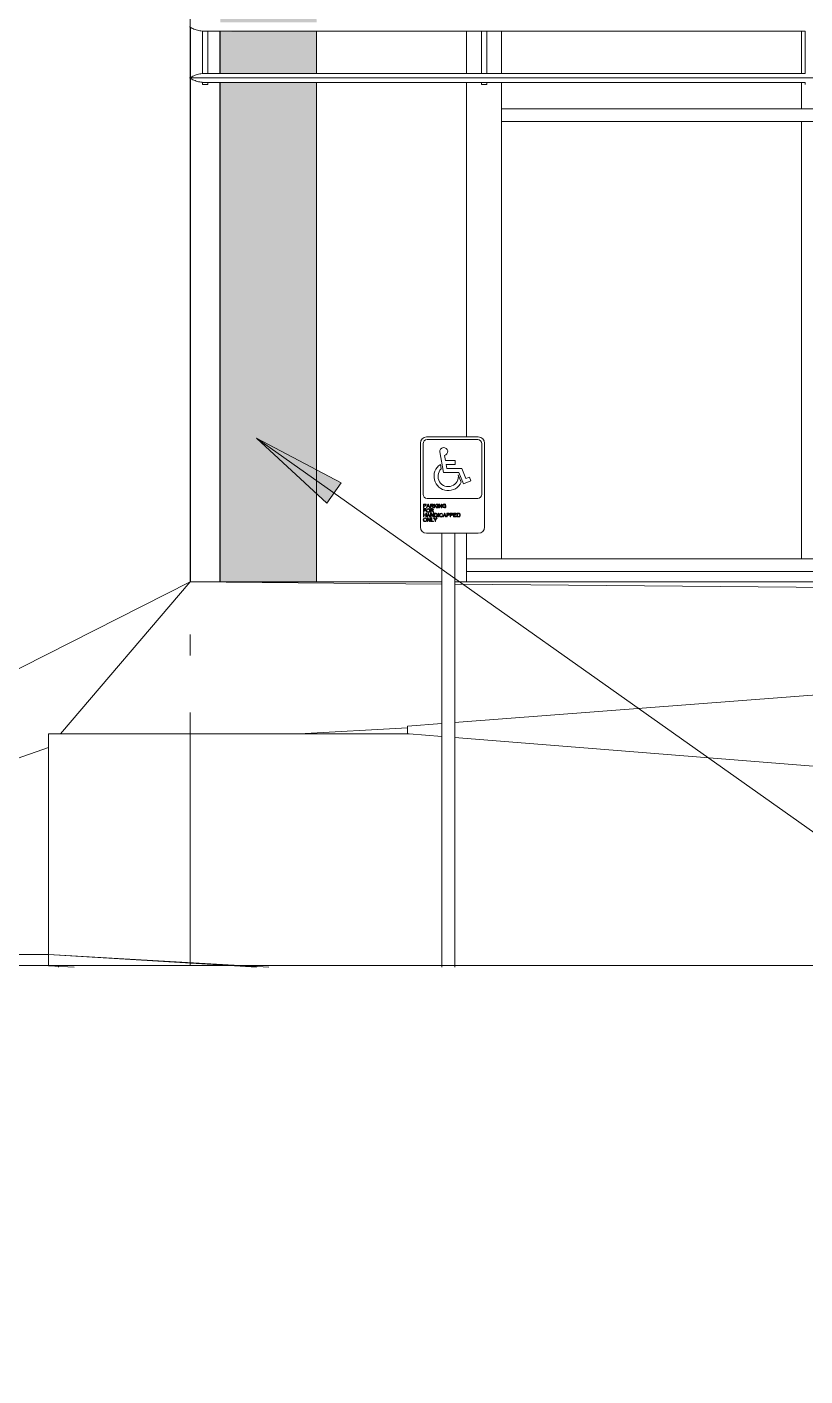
# Model space of a CAD drawing. Header units: metres. Extents: x -199 to 506, y -5 to 23.
# Drawn here: x -195.85 to -192.16, y -3.77 to 2.63 of the extents above; entities that cross this region are included whole.
import ezdxf

# ---------------------------------------------------------------- set-up
doc = ezdxf.new("R2010")
doc.units = ezdxf.units.M
doc.linetypes.add('01_Grid', pattern=[1.74, 1.2, -0.27, 0, -0.27])
for name, color, linetype, lineweight in [('03EJES-1', 1, '01_Grid', 5), ('06MUR', 8, 'Continuous', 9), ('06MUREXT', 92, 'Continuous', 9), ('26VENT', 144, 'Continuous', 5), ('29NOTAS-1', 10, 'Continuous', 5), ('45ESTAC', 5, 'Continuous', 5), ('46BANQ', 8, 'Continuous', 5), ('54ESTRUCTURA', 1, 'Continuous', 9), ('54ESTRUCTURA-1', 152, 'Continuous', 9), ('70LINEA', 1, 'Continuous', 13), ('70LINEA-2', 250, 'Continuous', 15)]:
    doc.layers.add(name, color=color, linetype=linetype, lineweight=lineweight)

# ---------------------------------------------------------------- blocks, each defined once
blk = doc.blocks.new('Curtain Wall Curb-Concrete-01 - Curtain Wall Curb-Concrete-01-7040853-600rNorthElevEjeA Paint')
at = {"layer": '46BANQ'}
for p, q in [((-193.7617, 0.05), (-189.3806, 0.05)), ((-193.7617, 0), (-193.7617, 0.05))]:
    blk.add_line(p, q, dxfattribs=at)
blk = doc.blocks.new('Solar Shade-Aluminium-01 - Solar Shade-Aluminium-01-7044055-600rNorthElevEjeA Paint')
at = {"layer": '06MUR'}
for p, q in [((-195.0139, 2.6127), (-195.0139, 2.4115)), ((-194.9885, 2.6121), (-193.6909, 2.6121)), ((-194.9885, 2.4121), (-194.9885, 2.6121)), ((-193.6909, 2.6121), (-193.6909, 2.4121)), ((-193.6655, 2.6121), (-192.1551, 2.6121)), ((-193.6655, 2.4121), (-193.6655, 2.6121)), ((-192.1551, 2.6121), (-192.1551, 2.4121)), ((-195.0751, 2.3908), (-183.219, 2.3908)), ((-195.0139, 2.37), (-195.0139, 2.36)), ((-195.0139, 2.37), (-195.0139, 2.36)), ((-195.0139, 2.37), (-195.0139, 2.36)), ((-195.0139, 2.37), (-195.0139, 2.36)), ((-195.0139, 2.37), (-195.0139, 2.36)), ((-193.6909, 2.4121), (-194.9885, 2.4121)), ((-194.9885, 2.36), (-194.9885, 2.37)), ((-194.9885, 2.36), (-194.9885, 2.37)), ((-194.9885, 2.36), (-194.9885, 2.37)), ((-194.9885, 2.36), (-194.9885, 2.37)), ((-194.9885, 2.3695), (-193.6909, 2.3695)), ((-194.9885, 2.36), (-194.9885, 2.3695)), ((-193.6909, 2.3695), (-193.6909, 2.36)), ((-192.1551, 2.4121), (-193.6655, 2.4121)), ((-193.6655, 2.3695), (-192.1551, 2.3695)), ((-193.6655, 2.36), (-193.6655, 2.3695)), ((-192.1551, 2.3695), (-192.1551, 2.36)), ((-195.0139, 2.36), (-194.9885, 2.36)), ((-194.9885, 2.36), (-195.0139, 2.36)), ((-195.0139, 2.36), (-194.9885, 2.36)), ((-194.9885, 2.36), (-195.0139, 2.36)), ((-195.0139, 2.36), (-194.9885, 2.36)), ((-194.9885, 2.36), (-195.0139, 2.36)), ((-195.0139, 2.36), (-194.9885, 2.36)), ((-194.9885, 2.36), (-195.0139, 2.36)), ((-195.0139, 2.36), (-194.9885, 2.36)), ((-194.9885, 2.36), (-195.0139, 2.36)), ((-193.6909, 2.36), (-193.6655, 2.36)), ((-193.6655, 2.36), (-193.6909, 2.36))]:
    blk.add_line(p, q, dxfattribs=at)
for points in [[(-195.0751, 2.6334), (-195.0686, 2.6293), (-195.055, 2.6222), (-195.0329, 2.6151), (-195.0178, 2.6129), (-195.0101, 2.6124)], [(-195.0101, 2.6124), (-195.0094, 2.6124), (-195.0079, 2.6125), (-195.0051, 2.6126), (-195.0031, 2.6127), (-195.0021, 2.6127)], [(-195.0101, 2.4118), (-195.0178, 2.4113), (-195.0329, 2.4091), (-195.055, 2.402), (-195.0686, 2.3949), (-195.0751, 2.3908)], [(-195.0751, 2.3908), (-195.0686, 2.3867), (-195.055, 2.3796), (-195.0329, 2.3725), (-195.0178, 2.3702), (-195.0101, 2.3698)], [(-195.0021, 2.4115), (-195.0031, 2.4115), (-195.0051, 2.4116), (-195.0079, 2.4117), (-195.0094, 2.4118), (-195.0101, 2.4118)], [(-195.0101, 2.3698), (-195.0094, 2.3698), (-195.0079, 2.3699), (-195.0051, 2.37), (-195.0031, 2.37), (-195.0021, 2.37)], [(-194.9885, 2.3695), (-194.9885, 2.3695), (-194.9885, 2.3695), (-194.9887, 2.3695)]]:
    blk.add_open_spline(points, degree=3, dxfattribs=at)
for points, knots in [([(-195.0136, 2.6127), (-195.0134, 2.6126), (-195.0127, 2.6126), (-195.0113, 2.6125), (-195.0101, 2.6124)], [0.25, 0.25, 0.25, 0.25, 0.5, 1, 1, 1, 1]), ([(-194.9992, 2.6127), (-194.9972, 2.6126), (-194.9934, 2.6125), (-194.9901, 2.6122), (-194.9887, 2.6121), (-194.9885, 2.6121), (-194.9885, 2.6121)], [0.4, 0.4, 0.4, 0.4, 0.6, 0.8, 0.9, 1, 1, 1, 1]), ([(-193.6909, 2.6121), (-193.6909, 2.6121), (-193.6907, 2.6121), (-193.6902, 2.6122), (-193.6892, 2.6122), (-193.6879, 2.6123), (-193.6864, 2.6124), (-193.6846, 2.6125), (-193.6825, 2.6126), (-193.6802, 2.6127), (-193.6781, 2.6127), (-193.6762, 2.6127), (-193.6744, 2.6126), (-193.6722, 2.6126), (-193.6699, 2.6124), (-193.668, 2.6123), (-193.6661, 2.6122), (-193.6655, 2.6121), (-193.6655, 2.6121)], [0, 0, 0, 0, 0.055556, 0.111111, 0.166667, 0.222222, 0.277778, 0.333333, 0.388889, 0.444444, 0.513889, 0.548611, 0.583333, 0.652778, 0.722222, 0.791667, 0.861111, 1, 1, 1, 1]), ([(-194.9922, 2.3698), (-194.9929, 2.3697), (-194.9944, 2.3696), (-194.9972, 2.3695), (-195.0001, 2.3695), (-195.0042, 2.3695), (-195.0089, 2.3696), (-195.0122, 2.3699), (-195.0136, 2.37), (-195.0138, 2.37), (-195.0139, 2.37)], [0, 0, 0, 0, 0.1, 0.2, 0.3, 0.4, 0.6, 0.8, 0.9, 1, 1, 1, 1]), ([(-194.9948, 2.3696), (-194.9954, 2.3696), (-194.9968, 2.3695), (-194.9991, 2.3695), (-195.0012, 2.3695), (-195.0031, 2.3695), (-195.0049, 2.3695), (-195.0071, 2.3696), (-195.0094, 2.3697), (-195.0113, 2.3698), (-195.0132, 2.37), (-195.0138, 2.37), (-195.0139, 2.37)], [0.3333333, 0.3333333, 0.3333333, 0.3333333, 0.3888889, 0.4444444, 0.5138889, 0.5486111, 0.5833333, 0.6527778, 0.7222222, 0.7916667, 0.8611111, 1, 1, 1, 1]), ([(-195.0139, 2.37), (-195.0138, 2.37), (-195.0137, 2.37), (-195.0132, 2.37), (-195.0122, 2.3699), (-195.0109, 2.3698), (-195.0093, 2.3697), (-195.0075, 2.3696), (-195.0055, 2.3695), (-195.0032, 2.3695), (-195.001, 2.3695), (-194.9992, 2.3695), (-194.9974, 2.3695), (-194.9959, 2.3696), (-194.995, 2.3696), (-194.9948, 2.3696)], [0, 0, 0, 0, 0.0555556, 0.1111111, 0.1666667, 0.2222222, 0.2777778, 0.3333333, 0.3888889, 0.4444444, 0.5138889, 0.5486111, 0.5833333, 0.6527778, 0.6666667, 0.6666667, 0.6666667, 0.6666667]), ([(-194.9948, 2.3696), (-194.9954, 2.3696), (-194.9968, 2.3695), (-194.9991, 2.3695), (-195.0012, 2.3695), (-195.0031, 2.3695), (-195.0049, 2.3695), (-195.0071, 2.3696), (-195.0094, 2.3697), (-195.0113, 2.3698), (-195.0132, 2.37), (-195.0138, 2.37), (-195.0139, 2.37)], [0.3333333, 0.3333333, 0.3333333, 0.3333333, 0.3888889, 0.4444444, 0.5138889, 0.5486111, 0.5833333, 0.6527778, 0.7222222, 0.7916667, 0.8611111, 1, 1, 1, 1]), ([(-195.0139, 2.37), (-195.0138, 2.37), (-195.0137, 2.37), (-195.0132, 2.37), (-195.0122, 2.3699), (-195.0109, 2.3698), (-195.0093, 2.3697), (-195.0075, 2.3696), (-195.0055, 2.3695), (-195.0032, 2.3695), (-195.001, 2.3695), (-194.9992, 2.3695), (-194.9974, 2.3695), (-194.9959, 2.3696), (-194.995, 2.3696), (-194.9948, 2.3696)], [0, 0, 0, 0, 0.0555556, 0.1111111, 0.1666667, 0.2222222, 0.2777778, 0.3333333, 0.3888889, 0.4444444, 0.5138889, 0.5486111, 0.5833333, 0.6527778, 0.6666667, 0.6666667, 0.6666667, 0.6666667]), ([(-194.9948, 2.3696), (-194.9954, 2.3696), (-194.9968, 2.3695), (-194.9991, 2.3695), (-195.0012, 2.3695), (-195.0031, 2.3695), (-195.0049, 2.3695), (-195.0071, 2.3696), (-195.0094, 2.3697), (-195.0113, 2.3698), (-195.0132, 2.37), (-195.0138, 2.37), (-195.0139, 2.37)], [0.3333333, 0.3333333, 0.3333333, 0.3333333, 0.3888889, 0.4444444, 0.5138889, 0.5486111, 0.5833333, 0.6527778, 0.7222222, 0.7916667, 0.8611111, 1, 1, 1, 1]), ([(-195.0139, 2.37), (-195.0138, 2.37), (-195.0137, 2.37), (-195.0132, 2.37), (-195.0122, 2.3699), (-195.0109, 2.3698), (-195.0093, 2.3697), (-195.0075, 2.3696), (-195.0055, 2.3695), (-195.0032, 2.3695), (-195.001, 2.3695), (-194.9992, 2.3695), (-194.9974, 2.3695), (-194.9959, 2.3696), (-194.995, 2.3696), (-194.9948, 2.3696)], [0, 0, 0, 0, 0.0555556, 0.1111111, 0.1666667, 0.2222222, 0.2777778, 0.3333333, 0.3888889, 0.4444444, 0.5138889, 0.5486111, 0.5833333, 0.6527778, 0.6666667, 0.6666667, 0.6666667, 0.6666667]), ([(-194.9948, 2.3696), (-194.9954, 2.3696), (-194.9968, 2.3695), (-194.9991, 2.3695), (-195.0012, 2.3695), (-195.0031, 2.3695), (-195.0049, 2.3695), (-195.0071, 2.3696), (-195.0094, 2.3697), (-195.0113, 2.3698), (-195.0132, 2.37), (-195.0138, 2.37), (-195.0139, 2.37)], [0.3333333, 0.3333333, 0.3333333, 0.3333333, 0.3888889, 0.4444444, 0.5138889, 0.5486111, 0.5833333, 0.6527778, 0.7222222, 0.7916667, 0.8611111, 1, 1, 1, 1]), ([(-195.0139, 2.37), (-195.0138, 2.37), (-195.0137, 2.37), (-195.0132, 2.37), (-195.0122, 2.3699), (-195.0109, 2.3698), (-195.0093, 2.3697), (-195.0075, 2.3696), (-195.0055, 2.3695), (-195.0032, 2.3695), (-195.001, 2.3695), (-194.9992, 2.3695), (-194.9974, 2.3695), (-194.9959, 2.3696), (-194.995, 2.3696), (-194.9948, 2.3696)], [0, 0, 0, 0, 0.0555556, 0.1111111, 0.1666667, 0.2222222, 0.2777778, 0.3333333, 0.3888889, 0.4444444, 0.5138889, 0.5486111, 0.5833333, 0.6527778, 0.6666667, 0.6666667, 0.6666667, 0.6666667]), ([(-195.0101, 2.4118), (-195.0113, 2.4117), (-195.0127, 2.4116), (-195.0134, 2.4116), (-195.0136, 2.4115)], [0, 0, 0, 0, 0.5, 0.75, 0.75, 0.75, 0.75]), ([(-195.0136, 2.37), (-195.0134, 2.37), (-195.0127, 2.3699), (-195.0113, 2.3698), (-195.0101, 2.3698)], [0.25, 0.25, 0.25, 0.25, 0.5, 1, 1, 1, 1]), ([(-194.9885, 2.4121), (-194.9885, 2.4121), (-194.9887, 2.4121), (-194.9897, 2.412), (-194.9914, 2.4119), (-194.9943, 2.4117), (-194.9972, 2.4116), (-194.9992, 2.4115)], [0, 0, 0, 0, 0.1, 0.2, 0.3, 0.4, 0.6, 0.6, 0.6, 0.6]), ([(-194.9992, 2.37), (-194.9972, 2.37), (-194.9934, 2.3699), (-194.9901, 2.3696), (-194.9887, 2.3695), (-194.9885, 2.3695), (-194.9885, 2.3695)], [0.4, 0.4, 0.4, 0.4, 0.6, 0.8, 0.9, 1, 1, 1, 1]), ([(-193.6655, 2.4121), (-193.6655, 2.4121), (-193.6659, 2.4121), (-193.6671, 2.412), (-193.6684, 2.4119), (-193.67, 2.4118), (-193.6718, 2.4117), (-193.6738, 2.4116), (-193.6761, 2.4115), (-193.6783, 2.4115), (-193.6801, 2.4115), (-193.6819, 2.4116), (-193.6841, 2.4116), (-193.6864, 2.4118), (-193.6883, 2.4119), (-193.6903, 2.412), (-193.6909, 2.4121), (-193.6909, 2.4121)], [0, 0, 0, 0, 0.111111, 0.166667, 0.222222, 0.277778, 0.333333, 0.388889, 0.444444, 0.513889, 0.548611, 0.583333, 0.652778, 0.722222, 0.791667, 0.861111, 1, 1, 1, 1]), ([(-193.6909, 2.3695), (-193.6909, 2.3695), (-193.6907, 2.3695), (-193.6902, 2.3695), (-193.6892, 2.3696), (-193.6879, 2.3697), (-193.6864, 2.3698), (-193.6846, 2.3699), (-193.6825, 2.37), (-193.6802, 2.37), (-193.6781, 2.37), (-193.6762, 2.37), (-193.6744, 2.37), (-193.6722, 2.3699), (-193.6699, 2.3698), (-193.668, 2.3697), (-193.6661, 2.3695), (-193.6655, 2.3695), (-193.6655, 2.3695)], [0, 0, 0, 0, 0.055556, 0.111111, 0.166667, 0.222222, 0.277778, 0.333333, 0.388889, 0.444444, 0.513889, 0.548611, 0.583333, 0.652778, 0.722222, 0.791667, 0.861111, 1, 1, 1, 1]), ([(-193.676, 2.37), (-193.6769, 2.37), (-193.6783, 2.37), (-193.6797, 2.37), (-193.6803, 2.37), (-193.6804, 2.37)], [0.4444444, 0.4444444, 0.4444444, 0.4444444, 0.5138889, 0.5486111, 0.5555556, 0.5555556, 0.5555556, 0.5555556])]:
    blk.add_open_spline(points, degree=3, knots=knots, dxfattribs=at)
blk = doc.blocks.new('Rectangular Mullion - 60x167-7715935-600rNorthElevEjeA Paint')
at = {"layer": '26VENT'}
for p, q in [((-193.7617, 0.05), (-193.7617, 0.11)), ((-192.1424, 0.11), (-193.7617, 0.11)), ((-193.7617, 0.05), (-192.1424, 0.05))]:
    blk.add_line(p, q, dxfattribs=at)
blk = doc.blocks.new('Rectangular Mullion - 167x167-7715943-600rNorthElevEjeA Paint')
at = {"layer": '26VENT'}
for p, q in [((-193.7617, 2.6128), (-193.7617, 2.4114)), ((-193.5947, 2.4115), (-193.5947, 2.6127)), ((-193.7617, 2.3701), (-193.7617, 2.2136)), ((-193.5947, 2.2136), (-193.5947, 2.37))]:
    blk.add_line(p, q, dxfattribs=at)
blk = doc.blocks.new('Rectangular Mullion - 167x167-7715944-600rNorthElevEjeA Paint')
at = {"layer": '26VENT'}
for p, q in [((-193.7617, 2.2136), (-193.7617, 0.688)), ((-193.5947, 0.11), (-193.5947, 2.2136)), ((-193.7617, 0.2308), (-193.7617, 0.11)), ((-193.5947, 0.11), (-193.7617, 0.11))]:
    blk.add_line(p, q, dxfattribs=at)
blk = doc.blocks.new('Rectangular Mullion - 60x167-V18-600rNorthElevEjeA Paint')
at = {"layer": '26VENT'}
for p, q in [((-187.7257, 2.1836), (-187.6657, 2.1836)), ((-187.7257, 2.1836), (-187.7257, 0.11)), ((-187.6657, 0.11), (-187.6657, 2.1836)), ((-187.6657, 0.11), (-187.7257, 0.11))]:
    blk.add_line(p, q, dxfattribs=at)
blk = doc.blocks.new('Rectangular Mullion - 60x167-V26-600rNorthElevEjeA Paint')
at = {"layer": '26VENT'}
for p, q in [((-192.1724, 2.6127), (-192.1724, 2.4115)), ((-192.1124, 2.4115), (-192.1124, 2.6127)), ((-192.1724, 2.3701), (-192.1724, 2.2436)), ((-192.1124, 2.2436), (-192.1124, 2.37)), ((-192.1124, 2.2436), (-192.1724, 2.2436))]:
    blk.add_line(p, q, dxfattribs=at)
blk = doc.blocks.new('Rectangular Mullion - 60x167-7715940-600rNorthElevEjeA Paint')
at = {"layer": '26VENT'}
for p, q in [((-193.5947, 2.1836), (-193.5947, 2.2436)), ((-192.1424, 2.2436), (-193.5947, 2.2436)), ((-193.5947, 2.1836), (-192.1424, 2.1836))]:
    blk.add_line(p, q, dxfattribs=at)
blk = doc.blocks.new('Sign - SpeedLimit_Handicap - Handicap-V49-600rNorthElevEjeA Paint')
at = {"layer": '45ESTAC'}
for p, q in [((-193.9805, 0.658), (-193.9805, 0.2608)), ((-193.9678, 0.4157), (-193.9678, 0.6553)), ((-193.7057, 0.688), (-193.9505, 0.688)), ((-193.9478, 0.6753), (-193.7084, 0.6753)), ((-193.6884, 0.6553), (-193.6884, 0.4157)), ((-193.6757, 0.2608), (-193.6757, 0.658)), ((-193.8885, 0.6168), (-193.8712, 0.5198)), ((-193.8611, 0.5761), (-193.8662, 0.5998)), ((-193.8145, 0.5761), (-193.8611, 0.5761)), ((-193.8145, 0.5571), (-193.8145, 0.5761)), ((-193.8817, 0.536), (-193.8855, 0.5574)), ((-193.8712, 0.5198), (-193.7971, 0.5198)), ((-193.8586, 0.5571), (-193.8145, 0.5571)), ((-193.8553, 0.5388), (-193.8586, 0.5571)), ((-193.784, 0.5388), (-193.8553, 0.5388)), ((-193.7971, 0.5198), (-193.7759, 0.4659)), ((-193.7651, 0.4906), (-193.784, 0.5388)), ((-193.7868, 0.4727), (-193.8004, 0.5086)), ((-193.7759, 0.4659), (-193.7403, 0.4799)), ((-193.7473, 0.4976), (-193.7651, 0.4906)), ((-193.7403, 0.4799), (-193.7473, 0.4976)), ((-193.7084, 0.3957), (-193.9478, 0.3957)), ((-193.9591, 0.3698), (-193.9657, 0.3698)), ((-193.9657, 0.3698), (-193.9657, 0.3521)), ((-193.9657, 0.3521), (-193.9635, 0.3521)), ((-193.9538, 0.3479), (-193.9657, 0.3479)), ((-193.9657, 0.3479), (-193.9657, 0.3302)), ((-193.9657, 0.3302), (-193.9635, 0.3302)), ((-193.9635, 0.3261), (-193.9657, 0.3261)), ((-193.9657, 0.3261), (-193.9657, 0.3083)), ((-193.9635, 0.3615), (-193.9635, 0.3676)), ((-193.9635, 0.3676), (-193.9589, 0.3676)), ((-193.9589, 0.3615), (-193.9635, 0.3615)), ((-193.9635, 0.3521), (-193.9635, 0.3593)), ((-193.9635, 0.3593), (-193.959, 0.3593)), ((-193.9635, 0.3405), (-193.9635, 0.3457)), ((-193.9635, 0.3457), (-193.9538, 0.3457)), ((-193.9552, 0.3405), (-193.9635, 0.3405)), ((-193.9635, 0.3302), (-193.9635, 0.3382)), ((-193.9635, 0.3382), (-193.9552, 0.3382)), ((-193.9635, 0.3189), (-193.9635, 0.3261)), ((-193.9565, 0.3697), (-193.9591, 0.3698)), ((-193.959, 0.3593), (-193.9538, 0.3609)), ((-193.9589, 0.3676), (-193.9567, 0.3675)), ((-193.9556, 0.3623), (-193.9589, 0.3615)), ((-193.9567, 0.3675), (-193.9552, 0.3664)), ((-193.9543, 0.3688), (-193.9565, 0.3697)), ((-193.9546, 0.3646), (-193.9556, 0.3623)), ((-193.9552, 0.3664), (-193.9546, 0.3646)), ((-193.9552, 0.3382), (-193.9552, 0.3405)), ((-193.9529, 0.3671), (-193.9543, 0.3688)), ((-193.9519, 0.3261), (-193.9541, 0.3261)), ((-193.9541, 0.3261), (-193.9541, 0.3189)), ((-193.9538, 0.3609), (-193.9524, 0.3647)), ((-193.9538, 0.3457), (-193.9538, 0.3479)), ((-193.9524, 0.3647), (-193.9529, 0.3671)), ((-193.9519, 0.3083), (-193.9519, 0.3261)), ((-193.9492, 0.3457), (-193.9516, 0.3388)), ((-193.9516, 0.3388), (-193.9506, 0.3344)), ((-193.9444, 0.3698), (-193.9514, 0.3521)), ((-193.9514, 0.3521), (-193.9491, 0.3521)), ((-193.9506, 0.3344), (-193.9476, 0.3311)), ((-193.943, 0.3261), (-193.9501, 0.3083)), ((-193.9494, 0.3388), (-193.9475, 0.3443)), ((-193.9476, 0.3339), (-193.9494, 0.3388)), ((-193.9431, 0.3482), (-193.9492, 0.3457)), ((-193.9491, 0.3521), (-193.9471, 0.3576)), ((-193.9432, 0.3322), (-193.9476, 0.3339)), ((-193.9476, 0.3311), (-193.9431, 0.3299)), ((-193.9475, 0.3443), (-193.9431, 0.346)), ((-193.9471, 0.3576), (-193.9398, 0.3576)), ((-193.9463, 0.3598), (-193.9445, 0.3646)), ((-193.9406, 0.3598), (-193.9463, 0.3598)), ((-193.9449, 0.3161), (-193.9431, 0.3208)), ((-193.9445, 0.3646), (-193.9434, 0.3676)), ((-193.9425, 0.3698), (-193.9444, 0.3698)), ((-193.9434, 0.3676), (-193.9422, 0.3642)), ((-193.9387, 0.334), (-193.9432, 0.3322)), ((-193.9387, 0.3471), (-193.9431, 0.3482)), ((-193.9431, 0.346), (-193.9399, 0.3451)), ((-193.9431, 0.3299), (-193.9389, 0.331)), ((-193.9431, 0.3208), (-193.942, 0.3238)), ((-193.9411, 0.3261), (-193.943, 0.3261)), ((-193.9354, 0.3521), (-193.9425, 0.3698)), ((-193.9422, 0.3642), (-193.9406, 0.3598)), ((-193.942, 0.3238), (-193.9408, 0.3205)), ((-193.934, 0.3083), (-193.9411, 0.3261)), ((-193.9408, 0.3205), (-193.9392, 0.3161)), ((-193.9399, 0.3451), (-193.9377, 0.3427)), ((-193.9398, 0.3576), (-193.9377, 0.3521)), ((-193.9389, 0.331), (-193.9358, 0.3342)), ((-193.9357, 0.3438), (-193.9387, 0.3471)), ((-193.9369, 0.3391), (-193.9387, 0.334)), ((-193.9377, 0.3521), (-193.9354, 0.3521)), ((-193.9377, 0.3427), (-193.9369, 0.3391)), ((-193.9358, 0.3342), (-193.9347, 0.3391)), ((-193.9347, 0.3391), (-193.9357, 0.3438)), ((-193.9254, 0.3698), (-193.933, 0.3698)), ((-193.933, 0.3698), (-193.933, 0.3521)), ((-193.933, 0.3521), (-193.9308, 0.3521)), ((-193.924, 0.3479), (-193.9317, 0.3479)), ((-193.9317, 0.3479), (-193.9317, 0.3302)), ((-193.9317, 0.3302), (-193.9294, 0.3302)), ((-193.9293, 0.3261), (-193.9317, 0.3261)), ((-193.9317, 0.3261), (-193.9317, 0.3083)), ((-193.9308, 0.3621), (-193.9308, 0.3676)), ((-193.9308, 0.3676), (-193.9253, 0.3676)), ((-193.9259, 0.3621), (-193.9308, 0.3621)), ((-193.9308, 0.3521), (-193.9308, 0.3598)), ((-193.9308, 0.3598), (-193.9258, 0.3593)), ((-193.9294, 0.3402), (-193.9294, 0.3457)), ((-193.9294, 0.3457), (-193.9239, 0.3457)), ((-193.9245, 0.3402), (-193.9294, 0.3402)), ((-193.9294, 0.3302), (-193.9294, 0.338)), ((-193.9294, 0.338), (-193.9244, 0.3375)), ((-193.9294, 0.3083), (-193.9294, 0.3224)), ((-193.9294, 0.3224), (-193.9202, 0.3083)), ((-193.92, 0.312), (-193.9293, 0.3261)), ((-193.9233, 0.3624), (-193.9259, 0.3621)), ((-193.9258, 0.3593), (-193.9246, 0.3582)), ((-193.9219, 0.3693), (-193.9254, 0.3698)), ((-193.9253, 0.3676), (-193.9223, 0.3668)), ((-193.9246, 0.3582), (-193.923, 0.3558)), ((-193.9219, 0.3405), (-193.9245, 0.3402)), ((-193.9244, 0.3375), (-193.9233, 0.3363)), ((-193.9241, 0.3601), (-193.9204, 0.3618)), ((-193.921, 0.3569), (-193.9241, 0.3601)), ((-193.9205, 0.3475), (-193.924, 0.3479)), ((-193.9239, 0.3457), (-193.921, 0.345)), ((-193.9219, 0.3634), (-193.9233, 0.3624)), ((-193.9233, 0.3363), (-193.9216, 0.3339)), ((-193.923, 0.3558), (-193.9207, 0.3521)), ((-193.9227, 0.3382), (-193.919, 0.3399)), ((-193.9197, 0.335), (-193.9227, 0.3382)), ((-193.9223, 0.3668), (-193.9219, 0.3634)), ((-193.9199, 0.3676), (-193.9219, 0.3693)), ((-193.9205, 0.3415), (-193.9219, 0.3405)), ((-193.9216, 0.3339), (-193.9193, 0.3302)), ((-193.9181, 0.3521), (-193.921, 0.3569)), ((-193.921, 0.345), (-193.9205, 0.3415)), ((-193.9207, 0.3521), (-193.9181, 0.3521)), ((-193.9185, 0.3458), (-193.9205, 0.3475)), ((-193.9204, 0.3618), (-193.9192, 0.365)), ((-193.9178, 0.3261), (-193.92, 0.3261)), ((-193.92, 0.3261), (-193.92, 0.312)), ((-193.9192, 0.365), (-193.9199, 0.3676)), ((-193.9167, 0.3302), (-193.9197, 0.335)), ((-193.9193, 0.3302), (-193.9167, 0.3302)), ((-193.919, 0.3399), (-193.9178, 0.3431)), ((-193.9178, 0.3431), (-193.9185, 0.3458)), ((-193.9178, 0.3083), (-193.9178, 0.3261)), ((-193.9131, 0.3698), (-193.9153, 0.3698)), ((-193.9153, 0.3698), (-193.9153, 0.3521)), ((-193.9153, 0.3521), (-193.9131, 0.3521)), ((-193.9078, 0.3261), (-193.9139, 0.3261)), ((-193.9139, 0.3261), (-193.9139, 0.3083)), ((-193.904, 0.3698), (-193.9131, 0.3611)), ((-193.9131, 0.3611), (-193.9131, 0.3698)), ((-193.9131, 0.3582), (-193.9101, 0.361)), ((-193.9131, 0.3521), (-193.9131, 0.3582)), ((-193.9117, 0.3106), (-193.9117, 0.3238)), ((-193.9117, 0.3238), (-193.9079, 0.3238)), ((-193.9101, 0.361), (-193.9033, 0.3521)), ((-193.9085, 0.3625), (-193.9009, 0.3698)), ((-193.9006, 0.3521), (-193.9085, 0.3625)), ((-193.9079, 0.3238), (-193.9047, 0.3235)), ((-193.9047, 0.3258), (-193.9078, 0.3261)), ((-193.902, 0.3245), (-193.9047, 0.3258)), ((-193.9047, 0.3235), (-193.9024, 0.3215)), ((-193.9009, 0.3698), (-193.904, 0.3698)), ((-193.9033, 0.3521), (-193.9006, 0.3521)), ((-193.9024, 0.3215), (-193.9015, 0.3173)), ((-193.8999, 0.3215), (-193.902, 0.3245)), ((-193.8993, 0.3173), (-193.8999, 0.3215)), ((-193.8965, 0.3698), (-193.8987, 0.3698)), ((-193.8987, 0.3698), (-193.8987, 0.3521)), ((-193.8987, 0.3521), (-193.8965, 0.3521)), ((-193.8965, 0.3521), (-193.8965, 0.3698)), ((-193.8937, 0.3261), (-193.8959, 0.3261)), ((-193.8959, 0.3261), (-193.8959, 0.3083)), ((-193.8937, 0.3083), (-193.8937, 0.3261)), ((-193.8897, 0.3698), (-193.8921, 0.3698)), ((-193.8921, 0.3698), (-193.8921, 0.3521)), ((-193.8921, 0.3521), (-193.8898, 0.3521)), ((-193.8891, 0.3222), (-193.8901, 0.3173)), ((-193.8898, 0.3521), (-193.8898, 0.3661)), ((-193.8898, 0.3661), (-193.8806, 0.3521)), ((-193.8804, 0.3558), (-193.8897, 0.3698)), ((-193.8861, 0.3253), (-193.8891, 0.3222)), ((-193.8879, 0.3173), (-193.8873, 0.3206)), ((-193.8873, 0.3206), (-193.8854, 0.3232)), ((-193.8818, 0.3263), (-193.8861, 0.3253)), ((-193.8854, 0.3232), (-193.8819, 0.3241)), ((-193.8819, 0.3241), (-193.8789, 0.3233)), ((-193.8774, 0.325), (-193.8818, 0.3263)), ((-193.8806, 0.3521), (-193.8782, 0.3521)), ((-193.8782, 0.3698), (-193.8804, 0.3698)), ((-193.8804, 0.3698), (-193.8804, 0.3558)), ((-193.8789, 0.3233), (-193.8771, 0.3205)), ((-193.8782, 0.3521), (-193.8782, 0.3698)), ((-193.8749, 0.3211), (-193.8774, 0.325)), ((-193.8771, 0.3205), (-193.8749, 0.3211)), ((-193.8741, 0.3657), (-193.8752, 0.3609)), ((-193.8752, 0.3609), (-193.8741, 0.3562)), ((-193.871, 0.369), (-193.8741, 0.3657)), ((-193.8741, 0.3562), (-193.8709, 0.3529)), ((-193.8665, 0.3261), (-193.8736, 0.3083)), ((-193.8729, 0.361), (-193.8723, 0.3644)), ((-193.8721, 0.3571), (-193.8729, 0.361)), ((-193.8723, 0.3644), (-193.8711, 0.3661)), ((-193.8697, 0.3548), (-193.8721, 0.3571)), ((-193.8711, 0.3661), (-193.8692, 0.3674)), ((-193.8663, 0.3701), (-193.871, 0.369)), ((-193.8709, 0.3529), (-193.8661, 0.3518)), ((-193.8663, 0.354), (-193.8697, 0.3548)), ((-193.8692, 0.3674), (-193.8663, 0.3679)), ((-193.8684, 0.3161), (-193.8667, 0.3208)), ((-193.8667, 0.3208), (-193.8656, 0.3238)), ((-193.8647, 0.3261), (-193.8665, 0.3261)), ((-193.8628, 0.3695), (-193.8663, 0.3701)), ((-193.8663, 0.3679), (-193.8639, 0.3674)), ((-193.8633, 0.3546), (-193.8663, 0.354)), ((-193.8661, 0.3518), (-193.8624, 0.3525)), ((-193.8588, 0.3612), (-193.866, 0.3612)), ((-193.866, 0.3612), (-193.866, 0.359)), ((-193.866, 0.359), (-193.861, 0.359)), ((-193.8656, 0.3238), (-193.8644, 0.3205)), ((-193.8576, 0.3083), (-193.8647, 0.3261)), ((-193.8644, 0.3205), (-193.8628, 0.3161)), ((-193.8639, 0.3674), (-193.8621, 0.3663)), ((-193.861, 0.3558), (-193.8633, 0.3546)), ((-193.8604, 0.3677), (-193.8628, 0.3695)), ((-193.8624, 0.3525), (-193.8588, 0.3546)), ((-193.8621, 0.3663), (-193.8611, 0.3642)), ((-193.8611, 0.3642), (-193.8591, 0.3648)), ((-193.861, 0.359), (-193.861, 0.3558)), ((-193.8591, 0.3648), (-193.8604, 0.3677)), ((-193.8588, 0.3546), (-193.8588, 0.3612)), ((-193.8487, 0.3261), (-193.8552, 0.3261)), ((-193.8552, 0.3261), (-193.8552, 0.3083)), ((-193.853, 0.3178), (-193.853, 0.3238)), ((-193.853, 0.3238), (-193.8484, 0.3238)), ((-193.846, 0.3259), (-193.8487, 0.3261)), ((-193.8484, 0.3238), (-193.8462, 0.3237)), ((-193.8462, 0.3237), (-193.8447, 0.3227)), ((-193.8439, 0.3251), (-193.846, 0.3259)), ((-193.8441, 0.3209), (-193.8451, 0.3186)), ((-193.8447, 0.3227), (-193.8441, 0.3209)), ((-193.8425, 0.3234), (-193.8439, 0.3251)), ((-193.8434, 0.3171), (-193.8419, 0.3209)), ((-193.8419, 0.3209), (-193.8425, 0.3234)), ((-193.8323, 0.3261), (-193.8389, 0.3261)), ((-193.8389, 0.3261), (-193.8389, 0.3083)), ((-193.8367, 0.3178), (-193.8367, 0.3238)), ((-193.8367, 0.3238), (-193.8321, 0.3238)), ((-193.8297, 0.3259), (-193.8323, 0.3261)), ((-193.8321, 0.3238), (-193.8299, 0.3237)), ((-193.8299, 0.3237), (-193.8284, 0.3227)), ((-193.8275, 0.3251), (-193.8297, 0.3259)), ((-193.8278, 0.3209), (-193.8288, 0.3186)), ((-193.8284, 0.3227), (-193.8278, 0.3209)), ((-193.8261, 0.3234), (-193.8275, 0.3251)), ((-193.827, 0.3171), (-193.8256, 0.3209)), ((-193.8256, 0.3209), (-193.8261, 0.3234)), ((-193.8098, 0.3261), (-193.8225, 0.3261)), ((-193.8225, 0.3261), (-193.8225, 0.3083)), ((-193.8203, 0.3186), (-193.8203, 0.3238)), ((-193.8203, 0.3238), (-193.8098, 0.3238)), ((-193.8098, 0.3238), (-193.8098, 0.3261)), ((-193.8001, 0.3261), (-193.8062, 0.3261)), ((-193.8062, 0.3261), (-193.8062, 0.3083)), ((-193.804, 0.3106), (-193.804, 0.3238)), ((-193.804, 0.3238), (-193.8001, 0.3238)), ((-193.7969, 0.3258), (-193.8001, 0.3261)), ((-193.8001, 0.3238), (-193.797, 0.3235)), ((-193.797, 0.3235), (-193.7947, 0.3215)), ((-193.7943, 0.3245), (-193.7969, 0.3258)), ((-193.7947, 0.3215), (-193.7937, 0.3173)), ((-193.7922, 0.3215), (-193.7943, 0.3245)), ((-193.7915, 0.3173), (-193.7922, 0.3215)), ((-193.9642, 0.302), (-193.9665, 0.2951)), ((-193.9665, 0.2951), (-193.9655, 0.2907)), ((-193.9657, 0.3083), (-193.9635, 0.3083)), ((-193.9655, 0.2907), (-193.9626, 0.2874)), ((-193.9643, 0.2951), (-193.9625, 0.3006)), ((-193.9626, 0.2902), (-193.9643, 0.2951)), ((-193.9581, 0.3045), (-193.9642, 0.302)), ((-193.9541, 0.3189), (-193.9635, 0.3189)), ((-193.9635, 0.3083), (-193.9635, 0.3166)), ((-193.9635, 0.3166), (-193.9541, 0.3166)), ((-193.9581, 0.2884), (-193.9626, 0.2902)), ((-193.9626, 0.2874), (-193.9581, 0.2862)), ((-193.9625, 0.3006), (-193.9581, 0.3022)), ((-193.9537, 0.3033), (-193.9581, 0.3045)), ((-193.9581, 0.3022), (-193.9548, 0.3014)), ((-193.9536, 0.2902), (-193.9581, 0.2884)), ((-193.9581, 0.2862), (-193.9538, 0.2873)), ((-193.9548, 0.3014), (-193.9526, 0.299)), ((-193.9541, 0.3166), (-193.9541, 0.3083)), ((-193.9541, 0.3083), (-193.9519, 0.3083)), ((-193.9538, 0.2873), (-193.9507, 0.2905)), ((-193.9507, 0.3), (-193.9537, 0.3033)), ((-193.9519, 0.2953), (-193.9536, 0.2902)), ((-193.9526, 0.299), (-193.9519, 0.2953)), ((-193.9497, 0.2953), (-193.9507, 0.3)), ((-193.9507, 0.2905), (-193.9497, 0.2953)), ((-193.9501, 0.3083), (-193.9477, 0.3083)), ((-193.9477, 0.3083), (-193.9457, 0.3139)), ((-193.9442, 0.3042), (-193.9466, 0.3042)), ((-193.9466, 0.3042), (-193.9466, 0.2865)), ((-193.9466, 0.2865), (-193.9444, 0.2865)), ((-193.9457, 0.3139), (-193.9384, 0.3139)), ((-193.9392, 0.3161), (-193.9449, 0.3161)), ((-193.9444, 0.2865), (-193.9444, 0.3005)), ((-193.9444, 0.3005), (-193.9351, 0.2865)), ((-193.935, 0.2901), (-193.9442, 0.3042)), ((-193.9384, 0.3139), (-193.9364, 0.3083)), ((-193.9364, 0.3083), (-193.934, 0.3083)), ((-193.9351, 0.2865), (-193.9328, 0.2865)), ((-193.9328, 0.3042), (-193.935, 0.3042)), ((-193.935, 0.3042), (-193.935, 0.2901)), ((-193.9328, 0.2865), (-193.9328, 0.3042)), ((-193.9317, 0.3083), (-193.9294, 0.3083)), ((-193.9267, 0.3042), (-193.9289, 0.3042)), ((-193.9289, 0.3042), (-193.9289, 0.2865)), ((-193.9289, 0.2865), (-193.9178, 0.2865)), ((-193.9267, 0.2887), (-193.9267, 0.3042)), ((-193.9178, 0.2887), (-193.9267, 0.2887)), ((-193.9202, 0.3083), (-193.9178, 0.3083)), ((-193.9178, 0.2865), (-193.9178, 0.2887)), ((-193.9146, 0.3042), (-193.9173, 0.3042)), ((-193.9173, 0.3042), (-193.9103, 0.294)), ((-193.9109, 0.2987), (-193.9146, 0.3042)), ((-193.9139, 0.3083), (-193.9075, 0.3083)), ((-193.9078, 0.3106), (-193.9117, 0.3106)), ((-193.9091, 0.2959), (-193.9109, 0.2987)), ((-193.9103, 0.294), (-193.9103, 0.2865)), ((-193.9103, 0.2865), (-193.9081, 0.2865)), ((-193.9072, 0.2989), (-193.9091, 0.2959)), ((-193.9081, 0.294), (-193.9012, 0.3042)), ((-193.9081, 0.2865), (-193.9081, 0.294)), ((-193.9049, 0.3109), (-193.9078, 0.3106)), ((-193.9075, 0.3083), (-193.9047, 0.3086)), ((-193.9038, 0.3042), (-193.9072, 0.2989)), ((-193.9033, 0.3118), (-193.9049, 0.3109)), ((-193.9047, 0.3086), (-193.9026, 0.3095)), ((-193.9012, 0.3042), (-193.9038, 0.3042)), ((-193.9019, 0.314), (-193.9033, 0.3118)), ((-193.9026, 0.3095), (-193.9009, 0.3111)), ((-193.9015, 0.3173), (-193.9019, 0.314)), ((-193.9009, 0.3111), (-193.8997, 0.3137)), ((-193.8997, 0.3137), (-193.8993, 0.3173)), ((-193.8959, 0.3083), (-193.8937, 0.3083)), ((-193.8901, 0.3173), (-193.8892, 0.3126)), ((-193.8892, 0.3126), (-193.8865, 0.3092)), ((-193.8872, 0.3135), (-193.8879, 0.3173)), ((-193.8851, 0.3111), (-193.8872, 0.3135)), ((-193.8865, 0.3092), (-193.8819, 0.3081)), ((-193.8821, 0.3103), (-193.8851, 0.3111)), ((-193.8787, 0.3114), (-193.8821, 0.3103)), ((-193.8819, 0.3081), (-193.8772, 0.3096)), ((-193.8768, 0.3146), (-193.8787, 0.3114)), ((-193.8772, 0.3096), (-193.8746, 0.3141)), ((-193.8746, 0.3141), (-193.8768, 0.3146)), ((-193.8736, 0.3083), (-193.8713, 0.3083)), ((-193.8713, 0.3083), (-193.8693, 0.3139)), ((-193.8693, 0.3139), (-193.862, 0.3139)), ((-193.8628, 0.3161), (-193.8684, 0.3161)), ((-193.862, 0.3139), (-193.8599, 0.3083)), ((-193.8599, 0.3083), (-193.8576, 0.3083)), ((-193.8552, 0.3083), (-193.853, 0.3083)), ((-193.8484, 0.3178), (-193.853, 0.3178)), ((-193.853, 0.3083), (-193.853, 0.3155)), ((-193.853, 0.3155), (-193.8485, 0.3155)), ((-193.8485, 0.3155), (-193.8434, 0.3171)), ((-193.8451, 0.3186), (-193.8484, 0.3178)), ((-193.8389, 0.3083), (-193.8367, 0.3083)), ((-193.832, 0.3178), (-193.8367, 0.3178)), ((-193.8367, 0.3083), (-193.8367, 0.3155)), ((-193.8367, 0.3155), (-193.8322, 0.3155)), ((-193.8322, 0.3155), (-193.827, 0.3171)), ((-193.8288, 0.3186), (-193.832, 0.3178)), ((-193.8225, 0.3083), (-193.8095, 0.3083)), ((-193.8104, 0.3186), (-193.8203, 0.3186)), ((-193.8203, 0.3106), (-193.8203, 0.3164)), ((-193.8203, 0.3164), (-193.8104, 0.3164)), ((-193.8095, 0.3106), (-193.8203, 0.3106)), ((-193.8104, 0.3164), (-193.8104, 0.3186)), ((-193.8095, 0.3083), (-193.8095, 0.3106)), ((-193.8062, 0.3083), (-193.7998, 0.3083)), ((-193.8001, 0.3106), (-193.804, 0.3106)), ((-193.7972, 0.3109), (-193.8001, 0.3106)), ((-193.7998, 0.3083), (-193.7969, 0.3086)), ((-193.7956, 0.3118), (-193.7972, 0.3109)), ((-193.7969, 0.3086), (-193.7948, 0.3095)), ((-193.7942, 0.314), (-193.7956, 0.3118)), ((-193.7948, 0.3095), (-193.7932, 0.3111)), ((-193.7937, 0.3173), (-193.7942, 0.314)), ((-193.7932, 0.3111), (-193.792, 0.3137)), ((-193.792, 0.3137), (-193.7915, 0.3173)), ((-193.9505, 0.2308), (-193.7057, 0.2308)), ((-193.879, 0.2308), (-193.879, -1.8268)), ((-193.8171, -1.8268), (-193.8171, 0.2308))]:
    blk.add_line(p, q, dxfattribs=at)
for centre, radius, start, end in [((-193.9505, 0.658), 0.03, 90, 180), ((-193.9478, 0.6553), 0.02, 90, 180), ((-193.7084, 0.6553), 0.02, 0, 90), ((-193.7057, 0.658), 0.03, 0, 90), ((-193.8696, 0.6186), 0.0191, 280.05173, 185.58476), ((-193.8482, 0.501), 0.0676, 123.47783, 335.3278), ((-193.8482, 0.501), 0.0485, 133.64599, 9.00639), ((-193.9478, 0.4157), 0.02, 180, 270), ((-193.7084, 0.4157), 0.02, 270, 360), ((-193.9505, 0.2608), 0.03, 180, 270), ((-193.7057, 0.2608), 0.03, 270, 360)]:
    blk.add_arc(centre, radius, start, end, dxfattribs=at)

msp = doc.modelspace()

# ---------------------------------------------------------------- hatches: boundary and pattern name
at = {"layer": '29NOTAS-1'}
msp.add_hatch(color=256, dxfattribs=at).paths.add_polyline_path([(-194.758, 0.6821), (-194.4249, 0.3738), (-194.3564, 0.4705)])
at = {"layer": '54ESTRUCTURA-1'}
h = msp.add_hatch(color=256, dxfattribs=at)
h.paths.add_polyline_path([(-194.8804, 0), (-194.7017, 0), (-194.7017, 2.3695), (-194.9303, 2.3681), (-194.9303, 0), (-194.888, 0)])
h.paths.add_polyline_path([(-194.9303, 2.4121), (-194.7017, 2.4121), (-194.7017, 2.6121), (-194.9303, 2.6088), (-194.9303, 2.4121)])
h.paths.add_polyline_path([(-194.9303, 2.6547), (-194.7017, 2.6547), (-194.7017, 2.8548), (-194.9303, 2.8534), (-194.9303, 2.6547)])
h.paths.add_polyline_path([(-194.9303, 2.8973), (-194.7017, 2.8974), (-194.7017, 3.0974), (-194.9303, 3.096), (-194.9303, 2.8974)])
h.paths.add_polyline_path([(-194.9303, 3.14), (-194.7017, 3.14), (-194.7017, 3.34), (-194.9303, 3.34), (-194.9303, 3.14)])
h = msp.add_hatch(color=256, dxfattribs=at)
h.paths.add_polyline_path([(-194.523, 0), (-194.4731, 0), (-194.4743, 2.3695), (-194.7017, 2.3695), (-194.7017, 0), (-194.5592, 0)])
h.paths.add_polyline_path([(-194.7017, 2.4121), (-194.4731, 2.4121), (-194.4745, 2.6121), (-194.7017, 2.6121), (-194.7017, 2.4121)])
h.paths.add_polyline_path([(-194.7017, 2.6547), (-194.4731, 2.6547), (-194.4746, 2.8548), (-194.7017, 2.8547), (-194.7017, 2.6547)])
h.paths.add_polyline_path([(-194.7017, 2.8973), (-194.4731, 2.8974), (-194.4747, 3.0974), (-194.7017, 3.0974), (-194.7017, 2.8974)])
h.paths.add_polyline_path([(-194.7017, 3.14), (-194.4731, 3.14), (-194.4748, 3.34), (-194.7017, 3.34), (-194.7017, 3.14)])

# ---------------------------------------------------------------- linework, layer by layer
at = {"layer": '03EJES-1'}
msp.add_line((-195.072, -1.8192), (-195.072, 20.1698), dxfattribs=at)
at = {"layer": '06MUREXT'}
for p, q in [((-195.072, 2.3924), (-195.072, 2.6318)), ((-195.072, 0), (-195.072, 2.3891)), ((-189.3803, -0.3256), (-193.8182, -0.6671)), ((-193.878, -0.6717), (-194.041, -0.6843)), ((-194.041, -0.6843), (-194.041, -0.72)), ((-195.7442, -1.7668), (-195.7442, -0.72)), ((-194.0331, -0.72), (-195.7442, -0.72)), ((-194.041, -0.7194), (-194.049, -0.72)), ((-193.878, -0.7324), (-194.0331, -0.72)), ((-189.379, -1.0923), (-193.8182, -0.7372))]:
    msp.add_line(p, q, dxfattribs=at)
at = {"layer": '29NOTAS-1'}
for p, q in [((-194.758, 0.6821), (-194.4249, 0.3738)), ((-194.3564, 0.4705), (-194.758, 0.6821)), ((-194.758, 0.6821), (-188.4706, -3.7664)), ((-194.4249, 0.3738), (-194.3564, 0.4705))]:
    msp.add_line(p, q, dxfattribs=at)
at = {"layer": '46BANQ'}
for p, q in [((-198.572, -1.7668), (-195.072, 0)), ((-195.6886, -0.72), (-195.072, 0)), ((-195.072, 0), (-193.8788, 0)), ((-195.072, 0), (-193.8788, -0.0101)), ((-193.8171, 0), (-189.3806, 0)), ((-193.8171, -0.0106), (-189.3805, -0.048)), ((-194.041, -0.6919), (-194.5557, -0.72)), ((-195.7442, -0.785), (-198.572, -1.7668)), ((-198.572, -1.7668), (-195.7442, -1.7668)), ((-195.7442, -1.8182), (-195.7442, -1.7668)), ((-195.7442, -1.7668), (-194.7573, -1.8268)), ((-195.7442, -1.7668), (-194.6998, -1.8268)), ((-195.6967, -1.8198), (-195.9962, -1.8167)), ((-195.6232, -1.8268), (-195.7442, -1.8212))]:
    msp.add_line(p, q, dxfattribs=at)
at = {"layer": '46BANQ', "flags": 128}
msp.add_lwpolyline([(-195.6967, -1.8263), (-195.6967, -1.8219), (-195.6967, -1.8199)], dxfattribs=at)
at = {"layer": '54ESTRUCTURA'}
for p, q in [((-194.9303, 2.6133), (-194.9303, 2.4109)), ((-194.4731, 2.4102), (-194.4731, 2.614)), ((-194.9303, 2.3707), (-194.9303, 0)), ((-194.4731, 0), (-194.4731, 2.3714))]:
    msp.add_line(p, q, dxfattribs=at)
at = {"layer": '70LINEA'}
for p, q in [((-195.072, 2.3924), (-195.072, 2.6318)), ((-195.071, 2.3929), (-195.071, 2.6313)), ((-195.071, 2.6313), (-195.071, 2.3929)), ((-194.9313, 2.6133), (-194.9313, 2.4109)), ((-194.9313, 2.4109), (-194.9313, 2.6133)), ((-195.072, 0), (-195.072, 2.3891)), ((-195.071, 0), (-195.071, 2.3886)), ((-195.071, 2.3886), (-195.071, 0)), ((-194.9313, 2.3707), (-194.9313, 0)), ((-194.9313, 0), (-194.9313, 2.3707))]:
    msp.add_line(p, q, dxfattribs=at)
at = {"layer": '70LINEA-2'}
msp.add_line((-199.38, -1.8192), (25.6939, -1.8192), dxfattribs=at)

# ---------------------------------------------------------------- block references
at = {"layer": '06MUR'}
msp.add_blockref('Solar Shade-Aluminium-01 - Solar Shade-Aluminium-01-7044055-600rNorthElevEjeA Paint', (0, 0), dxfattribs=at)
at = {"layer": '26VENT'}
for name, p in [('Rectangular Mullion - 167x167-7715943-600rNorthElevEjeA Paint', (0, 0)), ('Rectangular Mullion - 60x167-V26-600rNorthElevEjeA Paint', (0, 0)), ('Rectangular Mullion - 60x167-7715940-600rNorthElevEjeA Paint', (0, 0)), ('Rectangular Mullion - 167x167-7715944-600rNorthElevEjeA Paint', (0, 0)), ('Rectangular Mullion - 60x167-V18-600rNorthElevEjeA Paint', (-4.4467, 0)), ('Rectangular Mullion - 60x167-7715935-600rNorthElevEjeA Paint', (0, 0))]:
    msp.add_blockref(name, p, dxfattribs=at)
at = {"layer": '45ESTAC'}
msp.add_blockref('Sign - SpeedLimit_Handicap - Handicap-V49-600rNorthElevEjeA Paint', (0, 0), dxfattribs=at)
at = {"layer": '46BANQ'}
msp.add_blockref('Curtain Wall Curb-Concrete-01 - Curtain Wall Curb-Concrete-01-7040853-600rNorthElevEjeA Paint', (0, 0), dxfattribs=at)

doc.saveas('drawing.dxf')
